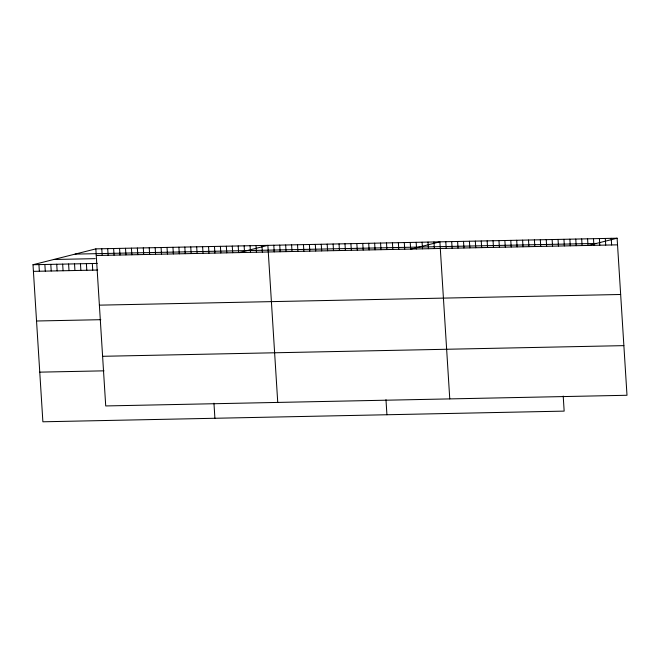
<?xml version="1.0" encoding="UTF-8"?>
<svg xmlns="http://www.w3.org/2000/svg" width="660" height="660" viewBox="0 0 660 660"><rect width="100%" height="100%" fill="white"/><g stroke="black" fill="none" stroke-linecap="round" stroke-linejoin="round"><path stroke-width="0.99" d="M563.211 396.058L564.16 411.122L42.883 421.789L33 264.726L95.84 248.878L617.116 238.21L627 395.274L105.724 405.941L95.84 248.878M239.11 252.607L267.861 245.355L277.745 402.418M411.13 249.084L439.882 241.832L449.765 398.904M588.365 245.462L617.116 238.21M75.1 254.108L596.384 243.441M96.261 255.511L617.537 244.843M53.74 259.495L95.263 258.646M33 264.726L97.259 263.414M33.421 271.359L97.68 270.047M99.379 305.151L620.656 294.484M36.539 320.999L100.799 319.688M102.597 356.301L623.873 345.634M39.757 372.149L104.016 370.837M611.209 238.326L611.63 244.967M605.303 238.45L605.723 245.083M599.395 238.573L599.816 245.207M593.488 238.689L593.901 245.33M587.582 238.813L587.994 245.446M581.674 238.936L582.087 245.57M575.767 239.052L576.18 245.693M569.852 239.176L570.273 245.809M563.945 239.299L564.366 245.933M558.038 239.415L558.459 246.056M552.131 239.539L552.552 246.172M546.224 239.662L546.645 246.296M540.317 239.778L540.738 246.419M534.41 239.902L534.823 246.535M528.503 240.025L528.916 246.659M522.596 240.141L523.009 246.782M516.689 240.265L517.102 246.898M510.774 240.38L511.195 247.022M504.867 240.504L505.288 247.145M498.96 240.628L499.381 247.261M493.053 240.743L493.474 247.385M487.146 240.867L487.567 247.5M481.239 240.991L481.66 247.624M475.332 241.106L475.744 247.748M469.425 241.23L469.837 247.863M463.518 241.354L463.93 247.987M457.611 241.469L458.023 248.111M451.696 241.593L452.116 248.226M445.789 241.717L446.209 248.35M433.95 241.956L434.371 248.589M428.018 242.08L428.439 248.713M422.087 242.195L422.507 248.837M416.155 242.319L416.575 248.96M410.223 242.443L410.644 249.076M404.291 242.566L404.712 249.2M398.359 242.682L398.78 249.323M392.428 242.806L392.849 249.439M386.496 242.929L386.917 249.562M380.564 243.045L380.985 249.686M385.976 399.679L386.925 414.752M374.632 243.169L375.053 249.81M368.701 243.292L369.121 249.925M362.769 243.416L363.19 250.049M356.837 243.532L357.258 250.173M350.905 243.655L351.326 250.288M344.974 243.779L345.394 250.412M339.042 243.895L339.463 250.536M333.11 244.018L333.531 250.651M327.178 244.142L327.599 250.775M321.247 244.266L321.667 250.899M315.315 244.382L315.736 251.023M309.383 244.505L309.804 251.138M303.451 244.629L303.872 251.262M297.52 244.745L297.94 251.386M291.588 244.868L292.009 251.501M285.656 244.992L286.077 251.625M279.724 245.108L280.145 251.749M273.793 245.231L274.213 251.873M261.929 245.479L262.35 252.112M255.998 245.594L256.418 252.236M250.066 245.718L250.486 252.351M244.134 245.842L244.555 252.475M238.202 245.957L238.623 252.599M232.27 246.081L232.691 252.722M226.339 246.205L226.76 252.838M220.407 246.328L220.828 252.962M214.475 246.444L214.896 253.085M208.543 246.568L208.964 253.201M213.955 403.202L214.904 418.275M202.612 246.691L203.032 253.325M196.68 246.807L197.101 253.448M190.748 246.931L191.169 253.572M184.816 247.054L185.237 253.688M178.885 247.178L179.305 253.811M172.953 247.294L173.374 253.935M167.021 247.417L167.442 254.05M161.089 247.541L161.51 254.174M155.158 247.657L155.578 254.298M149.226 247.78L149.647 254.422M143.294 247.904L143.715 254.537M137.362 248.028L137.783 254.661M131.431 248.143L131.851 254.785M125.499 248.267L125.92 254.9M119.567 248.391L119.988 255.024M113.636 248.507L114.056 255.148M107.704 248.63L108.124 255.263M101.772 248.754L102.193 255.387M92.317 263.513L92.738 270.146M86.386 263.629L86.806 270.27M80.454 263.752L80.875 270.394M74.522 263.876L74.943 270.509M68.59 264L69.011 270.633M62.659 264.115L63.079 270.757M56.727 264.239L57.148 270.872M50.795 264.363L51.216 270.996M44.864 264.478L45.284 271.12M38.932 264.602L39.352 271.243"/></g></svg>
